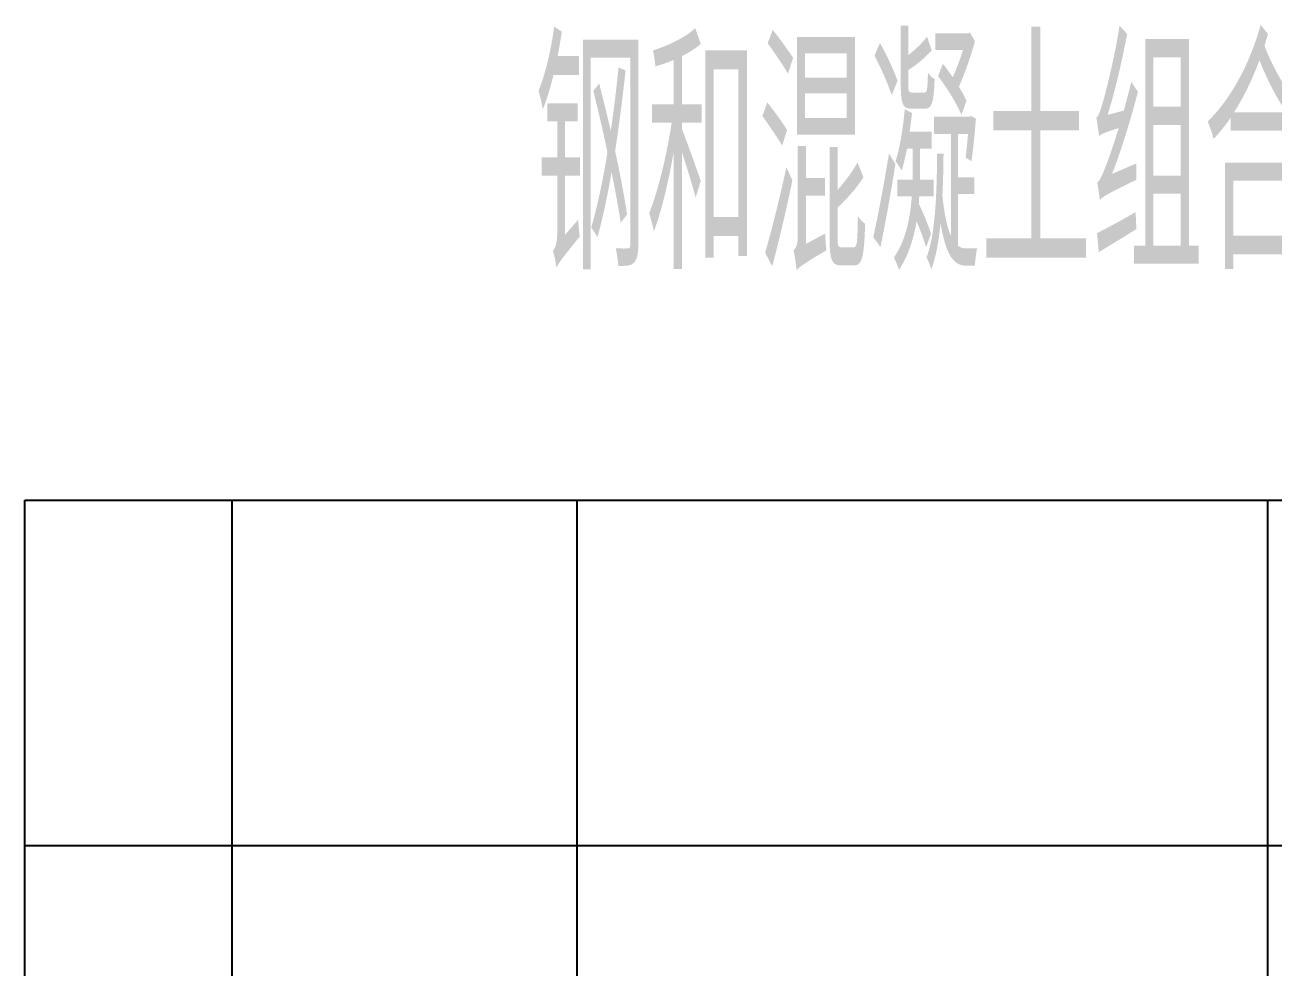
# Model space of a CAD drawing. Extents: x -469675 to 2400000, y -476501 to 2085364.
# Drawn here: x 580000 to 598076, y 393239 to 406884 of the extents above; entities that cross this region are included whole.
import ezdxf

# ---------------------------------------------------------------- set-up
doc = ezdxf.new("R2010")
doc.units = 0
doc.header["$LTSCALE"] = 1000
doc.header["$MEASUREMENT"] = 0
doc.layers.add('C-注释', color=30, linetype='CONTINUOUS', plot=False)
doc.styles.add('GBSTYLE', font='gbxwxt.shx', dxfattribs={"width": 0.7, "bigfont": 'gbhzfs.shx'})

msp = doc.modelspace()

# ---------------------------------------------------------------- linework, layer by layer
at = {"layer": 'C-注释', "ltscale": 0.25}
for p, q in [((580000, 400000), (618000, 400000)), ((583000, 345000), (583000, 400000)), ((588000, 345000), (588000, 400000)), ((598000, 345000), (598000, 400000)), ((580000, 395000), (618000, 395000))]:
    msp.add_line(p, q, dxfattribs=at)
msp.add_lwpolyline([(580000, 400000), (618000, 400000), (618000, 345000), (580000, 345000)], close=True, dxfattribs=at)

# ---------------------------------------------------------------- texts
at = {"layer": 'C-注释', "style": 'GBSTYLE', "width": 0.7}
msp.add_text('钢和混凝土组合', height=3200, rotation=0.00000003, dxfattribs=at).set_placement((587386.3011, 403340.1794))

doc.saveas('drawing.dxf')
